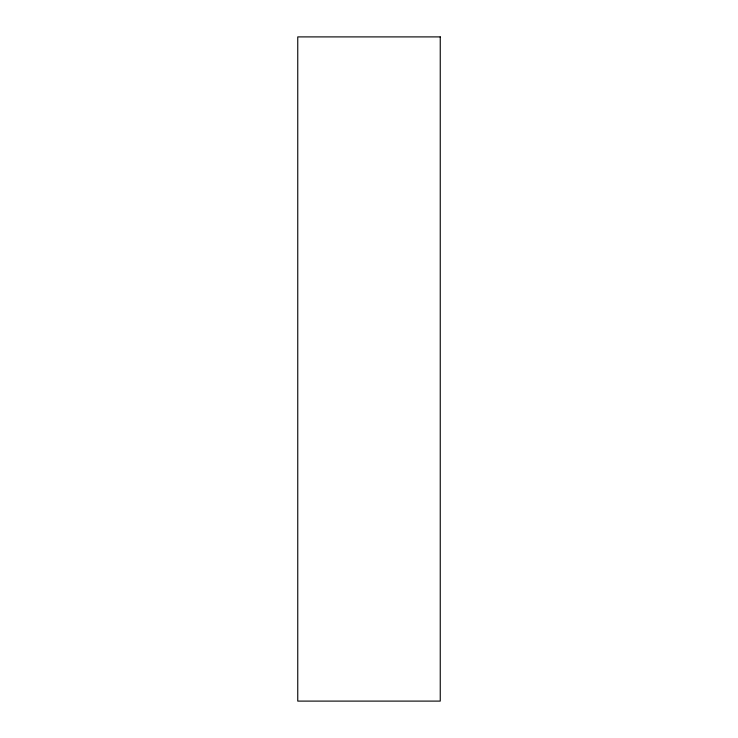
<?xml version="1.0" encoding="UTF-8"?>
<svg xmlns="http://www.w3.org/2000/svg" width="738" height="738" viewBox="0 0 738 738"><rect width="100%" height="100%" fill="white"/><g stroke="black" fill="none" stroke-linecap="round" stroke-linejoin="round"><path stroke-width="1.11" d="M440.245 36.9L297.755 36.9L297.755 701.1L440.245 701.1L440.245 36.9"/></g></svg>
